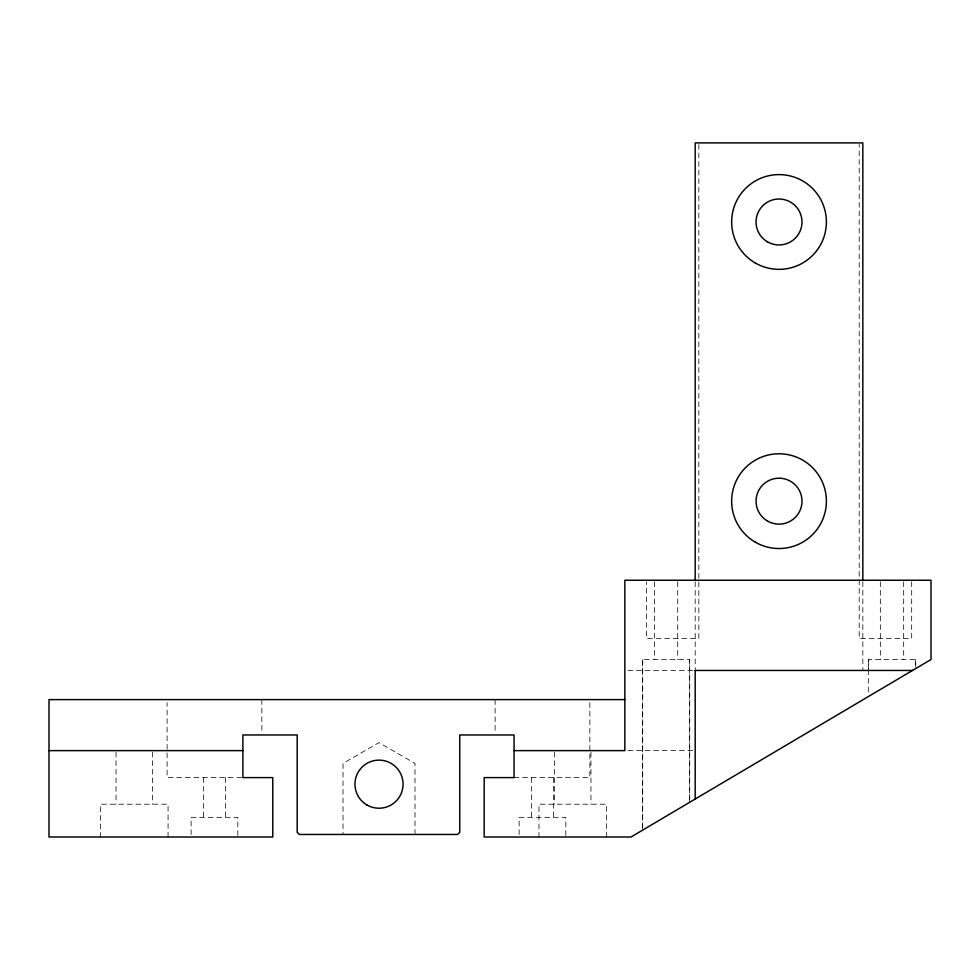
<?xml version="1.0" encoding="UTF-8"?>
<svg xmlns="http://www.w3.org/2000/svg" width="980" height="980" viewBox="0 0 980 980"><rect width="100%" height="100%" fill="white"/><g stroke="black" fill="none" stroke-linecap="round" stroke-linejoin="round"><path stroke-width="0.73" stroke-dasharray="4.9 3.68" d="M627.898 670.455L693.668 670.455M627.911 750.631L693.668 750.631M241.705 777.606L167.09 777.606L167.09 702.672M514.059 777.606L589.862 777.606L589.862 702.672M915.688 667.062L915.688 659.516L868.317 659.516L868.317 668.421M915.332 659.516L915.332 668.789M911.682 581.74L911.682 638.556L859.203 638.556L859.203 144.415M903.67 581.765L903.67 659.516M880.334 581.765L880.334 659.516M868.672 659.516L868.672 670.455M868.317 669.904L868.317 693.644M862.841 581.74L862.841 670.455M698.838 144.415L698.838 638.556L646.359 638.556L646.359 581.74M695.188 581.74L695.188 670.455M689.724 799.239L689.724 659.516L642.341 659.516L642.341 828.774M689.357 659.516L689.357 802.485M677.695 581.765L677.695 659.516M654.37 581.765L654.37 659.516M642.708 659.516L642.708 830.085M606.51 837.104L606.51 804.213L538.963 804.213L538.963 837.104M590.952 752.162L590.952 804.213M565.84 835.499L565.84 817.332L519.13 817.332L519.13 835.499M554.509 752.162L554.509 804.213M553.418 777.606L553.418 817.332M531.552 777.606L531.552 817.332M495.108 699.61L495.108 732.011M414.993 834.458L414.993 763.395L379.015 742.62L343.024 763.395L343.024 834.458M261.844 699.61L261.844 732.011M237.822 835.499L237.822 817.332L191.112 817.332L191.112 835.499M225.4 777.606L225.4 817.332M203.534 777.606L203.534 817.332M168.058 837.006L168.058 804.213L100.511 804.213L100.511 837.006M152.513 752.162L152.513 804.213M116.056 752.162L116.056 804.213"/><path stroke-width="1.47" d="M695.065 670.455L912.515 670.455M624.848 699.61L49 699.61L49 837.006L272.783 837.006L272.783 777.606L242.893 777.606L242.893 734.963L297.197 734.963L297.197 832.314L299.353 834.458L457.599 834.458L459.755 832.314L459.755 734.963L514.059 734.963L514.059 777.606L484.169 777.606L484.169 837.006L631.01 837.006L931 659.516L931 580.246L624.848 580.246L624.848 750.631L514.059 750.631M49 750.631L242.893 750.631M862.841 580.43L862.841 142.896L695.188 142.896L695.188 580.43M695.188 670.455L695.188 799.031M755.335 263.007A47.383 47.383 0 0 0 826.397 221.982A47.383 47.383 0 0 0 755.335 180.945A47.383 47.383 0 0 0 755.335 263.007M755.335 542.185A47.383 47.383 0 0 0 826.397 501.16A47.383 47.383 0 0 0 755.335 460.122A47.383 47.383 0 0 0 755.335 542.185M767.536 521.042A22.956 22.956 0 0 0 801.983 501.16A22.956 22.956 0 0 0 767.536 481.278A22.956 22.956 0 0 0 767.536 521.042M767.536 241.864A22.956 22.956 0 0 0 801.983 221.982A22.956 22.956 0 0 0 767.536 202.101A22.956 22.956 0 0 0 767.536 241.864M366.986 805.009A24.059 24.059 0 0 0 403.062 784.172A24.059 24.059 0 0 0 366.986 763.346A24.059 24.059 0 0 0 366.986 805.009"/></g></svg>
